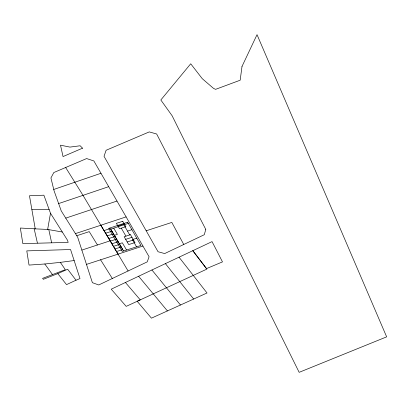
<?xml version="1.0" encoding="UTF-8"?>
<svg xmlns="http://www.w3.org/2000/svg" width="407" height="407" viewBox="0 0 407 407"><rect width="100%" height="100%" fill="white"/><g stroke="black" fill="none" stroke-linecap="round" stroke-linejoin="round"><path stroke-width="0.61" d="M47.644 229.436L50.499 213.263L43.88 195.197L29.467 195.757L35.236 228.856L47.644 229.436L62.322 232.015L67.455 240.166L68.188 242.379L22.843 243.62L20.35 228.037L35.236 228.856M125.432 282.478L212.047 241.616L222.481 261.889L206.497 268.605L192.821 250.692L206.873 269.108L126.211 306.369L111.223 289.184L125.432 282.478L140.273 299.878L137.195 301.292L151.435 318.162L207.026 292.984L179.029 257.193M76.007 280.214L66.539 284.625L57.794 273.616L43.305 279.304L42.593 278.368L65.324 269.678L60.333 262.373L44.816 263.99L29.029 265.084L26.786 250.885L70.559 249.532L80.001 278.566L76.007 280.214L67.669 269.231L57.794 273.616M100.972 173.28L53.739 189.469M108.694 186.671L58.633 203.576M116.982 201.053L65.751 218.121M86.477 264.397L142.928 246.037M75.432 233.613L77.676 237.205L92.394 282.687L98.738 284.961L147.253 261.859L149.079 256.725L93.864 160.953L86.635 158.562L53.81 172.548L50.931 177.956L54.034 190.664L61.238 210.902L75.432 233.613L126.114 216.89M76.755 235.734L89.25 231.619L97.446 244.983M128.302 223.372L110.719 229.136L123.575 250.966M81.843 250.081L110.134 240.837L117.994 254.054M146.194 230.794L171.82 222.42L183.75 244.485M104.014 230.591L110.338 228.536L122.721 249.562L116.494 251.546M117.949 226.063L124.318 223.992M105.601 233.252L111.91 231.207M107.178 235.902L113.477 233.867M114.382 235.353L117.394 234.381L113.741 228.144M127.518 231.115L131.909 229.696M108.75 238.538L115.033 236.513M110.312 241.163L116.585 239.148M111.869 243.778L118.127 241.768M125.671 239.347L131.98 237.327M119.332 243.757L122.324 242.801L126.557 250.02M136.752 238.181L132.392 239.575L136.564 246.835M113.416 246.377L119.668 244.378M127.193 241.972L133.491 239.952M114.957 248.967L121.194 246.978M74.206 260.536L60.333 262.373M31.883 209.34L49.13 209.529M138.609 276.256L167.409 310.928M151.928 269.978L180.479 305.006M165.4 263.624L193.671 299.033M44.816 263.99L52.478 274.588M65.654 167.501L83.023 195.37L110.134 240.837M50.499 213.263L62.322 232.015M100.534 259.737L112.322 278.49M100.824 225.234L128.098 270.981M121.296 228.164L125.921 236.141M123.896 224.817L129.711 234.925M34.173 228.79L37.413 243.06M48.815 229.645L51.628 242.74M242.007 66.448L240.171 80.22L215.583 89.342L213.553 88.411L202.289 78.704L190.72 63.777L160.831 99.98L172.151 115.797L299.155 372.334L386.65 336.854L257.031 34.666L242.007 66.448M205.784 229.436L204.268 234.727L164.682 253.561L158.053 251.74L104.024 156.308L106.115 150.269L149.267 131.904L156.67 134.01L205.784 229.436M82.545 148.179L63.039 156.568L60.495 145.182L69.973 147.1L80.148 145.767L82.545 148.179M122.761 221.286L116.382 223.367L119.505 228.744L125.865 226.684L122.761 221.286M127.64 222.217L108.669 228.388L122.248 251.389L140.908 245.457L127.64 222.217M130.459 234.681L124.14 236.716L128.709 244.576L134.992 242.572L130.459 234.681"/></g></svg>
